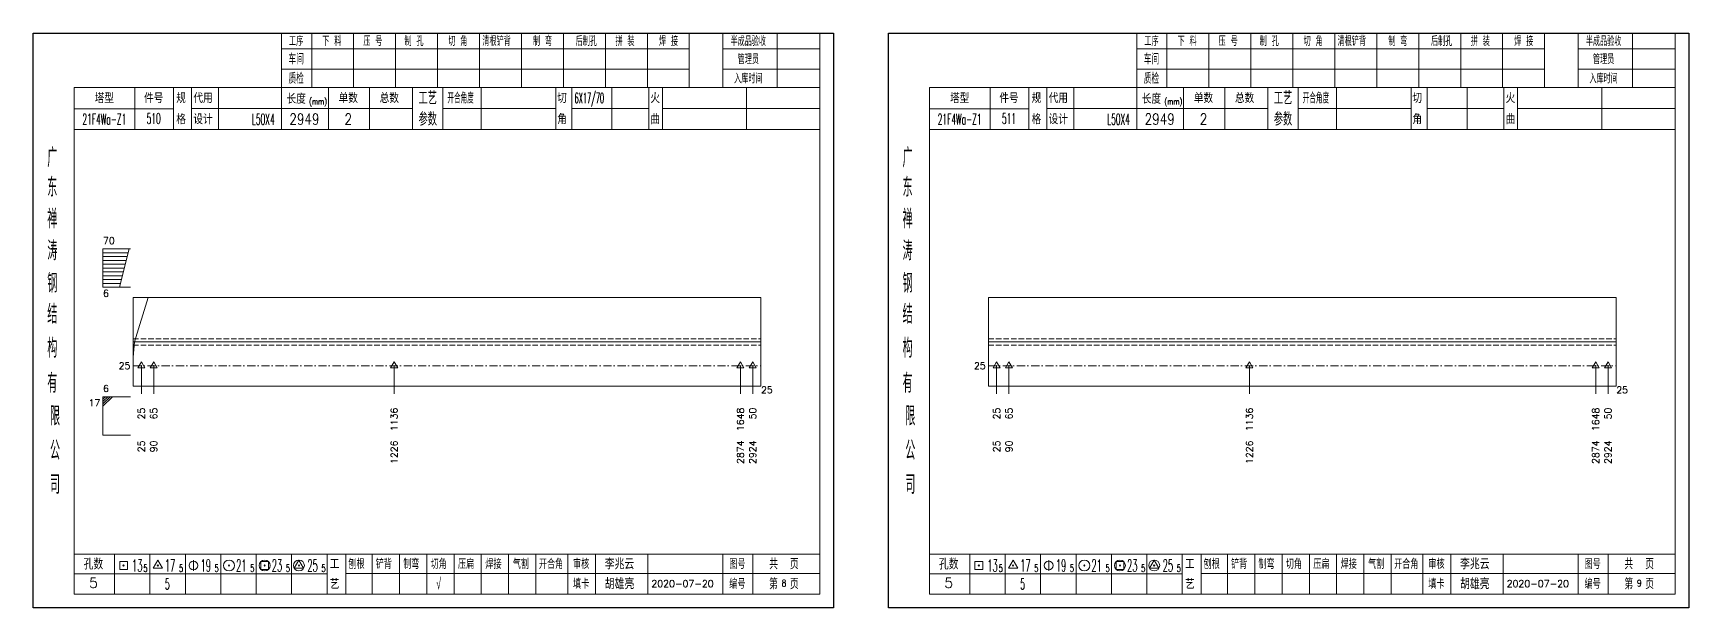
# Model space of a CAD drawing. Extents: x 1310 to 15542, y -76 to 8381.
# Drawn here: x 3701 to 4306, y 2954 to 3164 of the extents above; entities that cross this region are included whole.
import ezdxf
from ezdxf.enums import TextEntityAlignment as Align

# ---------------------------------------------------------------- set-up
doc = ezdxf.new("R2010")
doc.units = 0
doc.header["$MEASUREMENT"] = 0
doc.linetypes.add('一点画线', pattern=[5.2, 3, -1, 0.2, -1])
doc.linetypes.add('虚线', pattern=[2.75, 2, -0.75])
doc.layers.get('0').update_dxf_attribs({"linetype": 'CONTINUOUS', "lineweight": 25})
for name, color, linetype, lineweight in [('1', 7, 'CONTINUOUS', 25), ('4', 7, 'CONTINUOUS', 25), ('5', 7, 'CONTINUOUS', 25)]:
    doc.layers.add(name, color=color, linetype=linetype, lineweight=lineweight)
doc.styles.get("Standard").update_dxf_attribs({"font": 'simplex.shx', "width": 0.7, "height": 3, "bigfont": 'gbhzfs.shx'})

# ---------------------------------------------------------------- blocks, each defined once
blk = doc.blocks.new('孔17.5')
at = {"layer": '5', "color": 7, "linetype": 'Continuous', "lineweight": 13}
for p, q in [((0, 1), (-0.866, -0.5)), ((-0.1, -0.1), (0.1, 0.1)), ((0.1, -0.1), (-0.1, 0.1)), ((0.866, -0.5), (0, 1)), ((-0.866, -0.5), (0.866, -0.5))]:
    blk.add_line(p, q, dxfattribs=at)
blk = doc.blocks.new('CTJGK')
at = {"color": 6, "linetype": 'Continuous'}
for p, q in [((0, 209.97), (292.13, 209.97)), ((0, 0), (0, 209.97)), ((292.13, 209.97), (292.13, 0)), ((292.13, 0), (0, 0))]:
    blk.add_line(p, q, dxfattribs=at)

msp = doc.modelspace()

# ---------------------------------------------------------------- linework, layer by layer
at = {"color": 7, "linetype": 'Continuous', "lineweight": 13}
for p, q in [((3726.832, 3084.944), (3736.832, 3084.944)), ((3726.832, 3070.944), (3726.832, 3084.944)), ((3726.832, 3083.544), (3735.982, 3083.544)), ((3726.832, 3082.144), (3735.632, 3082.144)), ((3732.832, 3070.944), (3736.332, 3084.944)), ((3726.832, 3080.744), (3735.282, 3080.744)), ((3726.832, 3079.344), (3734.932, 3079.344)), ((3726.832, 3077.944), (3734.582, 3077.944)), ((3726.832, 3076.544), (3734.232, 3076.544)), ((3726.832, 3075.144), (3733.882, 3075.144)), ((3726.832, 3073.744), (3733.532, 3073.744)), ((3726.832, 3072.344), (3733.182, 3072.344)), ((3726.832, 3070.944), (3736.832, 3070.944)), ((3738.298, 3050.944), (3743.271, 3067.144)), ((3737.832, 3045.436), (3738.298, 3050.944)), ((3740.832, 3042.244), (3740.832, 3031.944)), ((3745.332, 3042.244), (3745.332, 3031.944)), ((3833.089, 3042.244), (3833.089, 3031.944)), ((3959.462, 3042.244), (3959.462, 3031.944)), ((3963.962, 3042.244), (3963.962, 3031.944)), ((4052.962, 3042.244), (4052.962, 3031.944)), ((4057.462, 3042.244), (4057.462, 3031.944)), ((4145.219, 3042.244), (4145.219, 3031.944)), ((4271.592, 3042.244), (4271.592, 3031.944)), ((4276.092, 3042.244), (4276.092, 3031.944)), ((3726.832, 3030.944), (3736.832, 3030.944)), ((3726.832, 3030.944), (3726.832, 3016.944)), ((3727.707, 3030.944), (3726.832, 3030.069)), ((3728.582, 3030.944), (3726.832, 3029.194)), ((3729.457, 3030.944), (3726.832, 3028.319)), ((3730.332, 3030.944), (3726.832, 3027.444)), ((3726.832, 3016.944), (3736.832, 3016.944))]:
    msp.add_line(p, q, dxfattribs=at)
at = {"color": 7, "linetype": 'Continuous', "lineweight": 18}
for p, q in [((3737.832, 3067.144), (3737.832, 3034.744)), ((3737.832, 3067.144), (3966.962, 3067.144)), ((3966.962, 3067.144), (3966.962, 3034.744)), ((4049.962, 3067.144), (4049.962, 3034.744)), ((4049.962, 3067.144), (4279.092, 3067.144)), ((4279.092, 3067.144), (4279.092, 3034.744)), ((3737.832, 3050.944), (3966.962, 3050.944)), ((4049.962, 3050.944), (4279.092, 3050.944))]:
    msp.add_line(p, q, dxfattribs=at)
at = {"color": 1, "linetype": '虚线', "lineweight": 18}
for p, q in [((3737.832, 3052.144), (3966.962, 3052.144)), ((4049.962, 3052.144), (4279.092, 3052.144)), ((3737.832, 3049.744), (3966.962, 3049.744)), ((4049.962, 3049.744), (4279.092, 3049.744))]:
    msp.add_line(p, q, dxfattribs=at)
at = {"color": 3, "linetype": '一点画线', "lineweight": 13}
for p, q in [((3737.832, 3042.244), (3966.962, 3042.244)), ((4049.962, 3042.244), (4279.092, 3042.244))]:
    msp.add_line(p, q, dxfattribs=at)
at = {"layer": '1', "color": 7, "linetype": 'Continuous', "lineweight": 18}
for p, q in [((3737.832, 3034.744), (3966.962, 3034.744)), ((4049.962, 3034.744), (4279.092, 3034.744))]:
    msp.add_line(p, q, dxfattribs=at)
at = {"layer": '4', "color": 1, "linetype": 'Continuous', "lineweight": 18}
for p, q in [((3701.332, 3163.771), (3701.332, 2953.801)), ((3993.462, 3163.771), (3701.332, 3163.771)), ((3791.962, 3163.771), (3791.962, 3143.931)), ((3802.992, 3163.771), (3802.992, 3143.911)), ((3818.302, 3163.771), (3818.302, 3143.911)), ((3833.622, 3163.771), (3833.622, 3143.911)), ((3848.932, 3163.771), (3848.932, 3143.911)), ((3864.242, 3163.771), (3864.242, 3143.911)), ((3879.552, 3163.771), (3879.552, 3143.911)), ((3894.872, 3163.771), (3894.872, 3143.911)), ((3910.182, 3163.771), (3910.182, 3143.911)), ((3925.492, 3163.771), (3925.492, 3143.911)), ((3940.802, 3163.771), (3940.802, 3143.931)), ((3940.802, 3163.771), (3940.802, 3143.911)), ((3953.082, 3163.771), (3953.082, 3143.911)), ((3972.832, 3163.771), (3972.832, 3143.911)), ((3988.412, 3163.771), (3988.412, 3143.911)), ((3993.462, 3133.971), (3993.462, 3163.771)), ((4013.462, 3163.771), (4013.462, 2953.801)), ((4305.592, 3163.771), (4013.462, 3163.771)), ((4104.092, 3163.771), (4104.092, 3143.931)), ((4115.122, 3163.771), (4115.122, 3143.911)), ((4130.432, 3163.771), (4130.432, 3143.911)), ((4145.752, 3163.771), (4145.752, 3143.911)), ((4161.062, 3163.771), (4161.062, 3143.911)), ((4176.372, 3163.771), (4176.372, 3143.911)), ((4191.682, 3163.771), (4191.682, 3143.911)), ((4207.002, 3163.771), (4207.002, 3143.911)), ((4222.312, 3163.771), (4222.312, 3143.911)), ((4237.622, 3163.771), (4237.622, 3143.911)), ((4252.932, 3163.771), (4252.932, 3143.931)), ((4252.932, 3163.771), (4252.932, 3143.911)), ((4265.212, 3163.771), (4265.212, 3143.911)), ((4284.962, 3163.771), (4284.962, 3143.911)), ((4300.542, 3163.771), (4300.542, 3143.911)), ((4305.592, 3133.971), (4305.592, 3163.771)), ((3940.802, 3158.041), (3791.962, 3158.041)), ((3988.412, 3158.041), (3953.082, 3158.041)), ((4252.932, 3158.041), (4104.092, 3158.041)), ((4300.542, 3158.041), (4265.212, 3158.041)), ((3940.802, 3150.561), (3791.962, 3150.561)), ((3988.412, 3150.561), (3953.082, 3150.561)), ((4252.932, 3150.561), (4104.092, 3150.561)), ((4300.542, 3150.561), (4265.212, 3150.561)), ((3716.342, 3143.911), (3716.342, 2958.851)), ((3988.412, 3143.911), (3716.342, 3143.911)), ((3738.462, 3143.921), (3738.462, 3128.501)), ((3752.612, 3128.501), (3752.612, 3143.911)), ((3759.112, 3128.501), (3759.112, 3143.911)), ((3768.982, 3143.911), (3768.982, 3128.501)), ((3791.962, 3143.931), (3791.962, 3128.501)), ((3809.082, 3143.911), (3809.082, 3128.501)), ((3824.132, 3143.911), (3824.132, 3128.501)), ((3839.832, 3143.911), (3839.832, 3128.501)), ((3850.892, 3143.911), (3850.892, 3128.501)), ((3864.842, 3143.911), (3864.842, 3128.501)), ((3892.142, 3143.911), (3892.142, 3128.501)), ((3897.902, 3143.911), (3897.902, 3128.501)), ((3912.522, 3143.911), (3912.522, 3128.501)), ((3925.982, 3143.911), (3925.982, 3128.501)), ((3930.972, 3143.911), (3930.972, 3128.501)), ((3961.712, 3143.911), (3961.712, 3128.501)), ((3988.412, 2958.851), (3988.412, 3143.911)), ((4028.472, 3143.911), (4028.472, 2958.851)), ((4300.542, 3143.911), (4028.472, 3143.911)), ((4050.592, 3143.921), (4050.592, 3128.501)), ((4064.742, 3128.501), (4064.742, 3143.911)), ((4071.242, 3128.501), (4071.242, 3143.911)), ((4081.112, 3143.911), (4081.112, 3128.501)), ((4104.092, 3143.931), (4104.092, 3128.501)), ((4121.212, 3143.911), (4121.212, 3128.501)), ((4136.262, 3143.911), (4136.262, 3128.501)), ((4151.962, 3143.911), (4151.962, 3128.501)), ((4163.022, 3143.911), (4163.022, 3128.501)), ((4176.972, 3143.911), (4176.972, 3128.501)), ((4204.272, 3143.911), (4204.272, 3128.501)), ((4210.032, 3143.911), (4210.032, 3128.501)), ((4224.652, 3143.911), (4224.652, 3128.501)), ((4238.112, 3143.911), (4238.112, 3128.501)), ((4243.102, 3143.911), (4243.102, 3128.501)), ((4273.842, 3143.911), (4273.842, 3128.501)), ((4300.542, 2958.851), (4300.542, 3143.911)), ((3752.612, 3136.151), (3716.342, 3136.151)), ((3839.832, 3136.201), (3759.112, 3136.201)), ((3850.892, 3136.201), (3892.142, 3136.201)), ((3897.902, 3136.201), (3925.982, 3136.201)), ((3930.972, 3136.201), (3988.592, 3136.201)), ((4064.742, 3136.151), (4028.472, 3136.151)), ((4151.962, 3136.201), (4071.242, 3136.201)), ((4163.022, 3136.201), (4204.272, 3136.201)), ((4210.032, 3136.201), (4238.112, 3136.201)), ((4243.102, 3136.201), (4300.722, 3136.201)), ((3993.462, 2953.801), (3993.462, 3133.971)), ((4305.592, 2953.801), (4305.592, 3133.971)), ((3988.592, 3128.501), (3716.342, 3128.501)), ((4300.722, 3128.501), (4028.472, 3128.501)), ((3716.342, 2973.381), (3988.412, 2973.381)), ((3731.032, 2973.381), (3731.032, 2958.851)), ((3743.962, 2958.851), (3743.962, 2973.381)), ((3756.892, 2973.381), (3756.892, 2958.851)), ((3769.812, 2958.851), (3769.812, 2973.381)), ((3782.742, 2973.381), (3782.742, 2958.851)), ((3795.672, 2958.851), (3795.672, 2973.381)), ((3808.592, 2958.851), (3808.592, 2973.381)), ((3815.462, 2958.851), (3815.462, 2973.381)), ((3825.122, 2958.851), (3825.122, 2973.381)), ((3835.062, 2958.851), (3835.062, 2973.381)), ((3845.002, 2958.851), (3845.002, 2973.381)), ((3854.952, 2958.851), (3854.952, 2973.381)), ((3864.892, 2958.851), (3864.892, 2973.381)), ((3874.832, 2958.851), (3874.832, 2973.381)), ((3884.782, 2958.851), (3884.782, 2973.381)), ((3896.422, 2958.851), (3896.422, 2973.381)), ((3906.572, 2958.851), (3906.572, 2973.381)), ((3925.632, 2958.851), (3925.632, 2973.381)), ((3953.012, 2958.851), (3953.012, 2973.381)), ((3963.972, 2958.851), (3963.972, 2973.381)), ((4028.472, 2973.381), (4300.542, 2973.381)), ((4043.162, 2973.381), (4043.162, 2958.851)), ((4056.092, 2958.851), (4056.092, 2973.381)), ((4069.022, 2973.381), (4069.022, 2958.851)), ((4081.942, 2958.851), (4081.942, 2973.381)), ((4094.872, 2973.381), (4094.872, 2958.851)), ((4107.802, 2958.851), (4107.802, 2973.381)), ((4120.722, 2958.851), (4120.722, 2973.381)), ((4127.592, 2958.851), (4127.592, 2973.381)), ((4137.252, 2958.851), (4137.252, 2973.381)), ((4147.192, 2958.851), (4147.192, 2973.381)), ((4157.132, 2958.851), (4157.132, 2973.381)), ((4167.082, 2958.851), (4167.082, 2973.381)), ((4177.022, 2958.851), (4177.022, 2973.381)), ((4186.962, 2958.851), (4186.962, 2973.381)), ((4196.912, 2958.851), (4196.912, 2973.381)), ((4208.552, 2958.851), (4208.552, 2973.381)), ((4218.702, 2958.851), (4218.702, 2973.381)), ((4237.762, 2958.851), (4237.762, 2973.381)), ((4265.142, 2958.851), (4265.142, 2973.381)), ((4276.102, 2958.851), (4276.102, 2973.381)), ((3808.592, 2966.251), (3716.342, 2966.251)), ((3815.422, 2966.411), (3988.412, 2966.411)), ((4120.722, 2966.251), (4028.472, 2966.251)), ((4127.552, 2966.411), (4300.542, 2966.411)), ((3716.342, 2958.851), (3988.412, 2958.851)), ((4028.472, 2958.851), (4300.542, 2958.851)), ((3701.332, 2953.801), (3993.462, 2953.801)), ((4013.462, 2953.801), (4305.592, 2953.801))]:
    msp.add_line(p, q, dxfattribs=at)
at = {"layer": '4', "color": 7, "linetype": 'Continuous', "lineweight": 13}
for p, q in [((3732.918, 2967.887), (3732.918, 2970.715)), ((3732.918, 2970.715), (3735.746, 2970.715)), ((3735.746, 2967.887), (3732.918, 2967.887)), ((3734.132, 2969.101), (3734.532, 2969.501)), ((3734.532, 2969.101), (3734.132, 2969.501)), ((3735.746, 2970.715), (3735.746, 2967.887)), ((3746.832, 2971.301), (3745.1, 2968.301)), ((3745.1, 2968.301), (3748.564, 2968.301)), ((3746.632, 2969.101), (3747.032, 2969.501)), ((3747.032, 2969.101), (3746.632, 2969.501)), ((3748.564, 2968.301), (3746.832, 2971.301)), ((3759.832, 2971.301), (3759.832, 2967.301)), ((3772.632, 2969.101), (3773.032, 2969.501)), ((3773.032, 2969.101), (3772.632, 2969.501)), ((3784.418, 2967.887), (3784.418, 2970.715)), ((3784.418, 2970.715), (3787.246, 2970.715)), ((3787.246, 2967.887), (3784.418, 2967.887)), ((3785.632, 2969.101), (3786.032, 2969.501)), ((3786.032, 2969.101), (3785.632, 2969.501)), ((3787.246, 2970.715), (3787.246, 2967.887)), ((3798.332, 2971.301), (3796.6, 2968.301)), ((3796.6, 2968.301), (3800.064, 2968.301)), ((3798.132, 2969.101), (3798.532, 2969.501)), ((3798.532, 2969.101), (3798.132, 2969.501)), ((3800.064, 2968.301), (3798.332, 2971.301)), ((4045.048, 2967.887), (4045.048, 2970.715)), ((4045.048, 2970.715), (4047.876, 2970.715)), ((4047.876, 2967.887), (4045.048, 2967.887)), ((4046.262, 2969.101), (4046.662, 2969.501)), ((4046.662, 2969.101), (4046.262, 2969.501)), ((4047.876, 2970.715), (4047.876, 2967.887)), ((4058.962, 2971.301), (4057.23, 2968.301)), ((4057.23, 2968.301), (4060.694, 2968.301)), ((4058.762, 2969.101), (4059.162, 2969.501)), ((4059.162, 2969.101), (4058.762, 2969.501)), ((4060.694, 2968.301), (4058.962, 2971.301)), ((4071.962, 2971.301), (4071.962, 2967.301)), ((4084.762, 2969.101), (4085.162, 2969.501)), ((4085.162, 2969.101), (4084.762, 2969.501)), ((4096.548, 2967.887), (4096.548, 2970.715)), ((4096.548, 2970.715), (4099.376, 2970.715)), ((4099.376, 2967.887), (4096.548, 2967.887)), ((4097.762, 2969.101), (4098.162, 2969.501)), ((4098.162, 2969.101), (4097.762, 2969.501)), ((4099.376, 2970.715), (4099.376, 2967.887)), ((4110.462, 2971.301), (4108.73, 2968.301)), ((4108.73, 2968.301), (4112.194, 2968.301)), ((4110.262, 2969.101), (4110.662, 2969.501)), ((4110.662, 2969.101), (4110.262, 2969.501)), ((4112.194, 2968.301), (4110.462, 2971.301))]:
    msp.add_line(p, q, dxfattribs=at)
for centre, radius in [((3759.832, 2969.301), 1.6), ((3772.832, 2969.301), 2), ((3785.832, 2969.301), 2), ((3798.332, 2969.301), 2), ((4071.962, 2969.301), 1.6), ((4084.962, 2969.301), 2), ((4097.962, 2969.301), 2), ((4110.462, 2969.301), 2)]:
    msp.add_circle(centre, radius, dxfattribs=at)

# ---------------------------------------------------------------- block references
at = {"color": 0, "linetype": 'Continuous'}
for p in [(3701.332, 2953.801), (4013.462, 2953.801)]:
    msp.add_blockref('CTJGK', p, dxfattribs=at)
at = {"layer": '1', "color": 8, "linetype": 'Continuous', "lineweight": 9, "xscale": 1.5, "yscale": 1.5, "zscale": 1.5}
for p in [(3740.832, 3042.244), (3745.332, 3042.244), (3833.089, 3042.244), (3959.462, 3042.244), (3963.962, 3042.244), (4052.962, 3042.244), (4057.462, 3042.244), (4145.219, 3042.244), (4271.592, 3042.244), (4276.092, 3042.244)]:
    msp.add_blockref('孔17.5', p, dxfattribs=at)

# ---------------------------------------------------------------- texts
at = {"color": 7, "linetype": 'Continuous', "lineweight": 13}
for s, p in [('70', (3726.832, 3085.944)), ('6', (3726.832, 3031.944))]:
    msp.add_text(s, height=2.5, dxfattribs=at).set_placement(p, align=Align.BOTTOM_LEFT)
msp.add_text('6', height=2.5, dxfattribs=at).set_placement((3726.832, 3069.944), align=Align.TOP_LEFT)
for p in [(3736.832, 3042.244), (4048.962, 3042.244)]:
    msp.add_text('25', height=2.5, dxfattribs=at).set_placement(p, align=Align.MIDDLE_RIGHT)
msp.add_text('17', height=2.5, dxfattribs=at).set_placement((3725.832, 3029.944), align=Align.TOP_RIGHT)
at = {"layer": '1', "color": 7, "linetype": 'Continuous', "lineweight": 13}
for p in [(3966.962, 3033.444), (4279.092, 3033.444)]:
    msp.add_text('25', height=2.5, dxfattribs=at).set_placement(p, align=Align.MIDDLE_LEFT)
at = {"layer": '1', "color": 8, "linetype": 'Continuous', "lineweight": 9}
for s, p in [('25', (3740.832, 3026.944)), ('65', (3745.332, 3026.944)), ('1136', (3833.089, 3026.944)), ('1648', (3959.462, 3026.944)), ('50', (3963.962, 3026.944)), ('25', (4052.962, 3026.944)), ('65', (4057.462, 3026.944)), ('1136', (4145.219, 3026.944)), ('1648', (4271.592, 3026.944)), ('50', (4276.092, 3026.944))]:
    msp.add_text(s, height=2.5, rotation=90, dxfattribs=at).set_placement(p, align=Align.MIDDLE_RIGHT)
at = {"layer": '1', "color": 7, "linetype": 'Continuous', "lineweight": 13}
for s, p in [('25', (3740.832, 3014.944)), ('90', (3745.332, 3014.944)), ('1226', (3833.089, 3014.944)), ('2874', (3959.462, 3014.944)), ('2924', (3963.962, 3014.944)), ('25', (4052.962, 3014.944)), ('90', (4057.462, 3014.944)), ('1226', (4145.219, 3014.944)), ('2874', (4271.592, 3014.944)), ('2924', (4276.092, 3014.944))]:
    msp.add_text(s, height=2.5, rotation=90, dxfattribs=at).set_placement(p, align=Align.MIDDLE_RIGHT)
at = {"layer": '4', "color": 1, "linetype": 'Continuous', "lineweight": 25}
for s, height, width, p in [('工序', 3.7, 0.7, (3797.332, 3160.901)), ('下 料', 3.7, 0.7, (3810.332, 3160.901)), ('压 号', 3.7, 0.7, (3825.332, 3160.901)), ('制 孔', 3.7, 0.7, (3840.332, 3160.901)), ('切 角', 3.7, 0.7, (3856.332, 3160.901)), ('清根铲背 ', 3.7, 0.7, (3871.332, 3160.901)), (' 制 弯', 3.7, 0.7, (3886.332, 3160.901)), (' 后制孔', 3.7, 0.7, (3902.332, 3160.901)), ('拼 装', 3.7, 0.7, (3917.332, 3160.901)), (' 焊 接', 3.7, 0.7, (3932.332, 3160.901)), ('半成品验收', 3.7, 0.7, (3962.332, 3160.901)), ('工序', 3.7, 0.7, (4109.462, 3160.901)), ('下 料', 3.7, 0.7, (4122.462, 3160.901)), ('压 号', 3.7, 0.7, (4137.462, 3160.901)), ('制 孔', 3.7, 0.7, (4152.462, 3160.901)), ('切 角', 3.7, 0.7, (4168.462, 3160.901)), ('清根铲背 ', 3.7, 0.7, (4183.462, 3160.901)), (' 制 弯', 3.7, 0.7, (4198.462, 3160.901)), (' 后制孔', 3.7, 0.7, (4214.462, 3160.901)), ('拼 装', 3.7, 0.7, (4229.462, 3160.901)), (' 焊 接', 3.7, 0.7, (4244.462, 3160.901)), ('半成品验收', 3.7, 0.7, (4274.462, 3160.901)), ('车间', 4, 0.7, (3797.332, 3154.301)), ('管理员', 3.7, 0.7, (3962.332, 3154.301)), ('车间', 4, 0.7, (4109.462, 3154.301)), ('管理员', 3.7, 0.7, (4274.462, 3154.301)), ('质检', 4, 0.7, (3797.332, 3147.241)), ('入库时间', 3.7, 0.7, (3962.332, 3147.241)), ('质检', 4, 0.7, (4109.462, 3147.241)), ('入库时间', 3.7, 0.7, (4274.462, 3147.241)), ('工艺', 4.8, 0.7, (3845.332, 3140.061)), ('开合角度', 4, 0.6, (3857.332, 3140.061)), ('6X17/70', 3.8, 0.4, (3904.332, 3140.061)), ('工艺', 4.8, 0.7, (4157.462, 3140.061)), ('开合角度', 4, 0.6, (4169.462, 3140.061)), ('(mm)', 2.24, 0.7, (3805.332, 3138.801)), ('(mm)', 2.24, 0.7, (4117.462, 3138.801)), ('21F4Wa-Z1', 4, 0.5, (3727.332, 3132.321)), ('510', 4, 0.5, (3745.332, 3132.571)), ('L50X4', 4, 0.5, (3785.332, 3132.301)), ('2949', 4, 0.8, (3800.332, 3132.351)), ('2', 4, 0.8, (3816.332, 3132.351)), ('参数', 4.8, 0.7, (3845.332, 3132.351)), ('21F4Wa-Z1', 4, 0.5, (4039.462, 3132.321)), ('511', 4, 0.5, (4057.462, 3132.571)), ('L50X4', 4, 0.5, (4097.462, 3132.301)), ('2949', 4, 0.8, (4112.462, 3132.351)), ('2', 4, 0.8, (4128.462, 3132.351)), ('参数', 4.8, 0.7, (4157.462, 3132.351)), ('广', 6.96, 0.7, (3708.332, 3118.271)), ('广', 6.96, 0.7, (4020.462, 3118.271)), ('东', 6.96, 0.7, (3708.332, 3107.481)), ('东', 6.96, 0.7, (4020.462, 3107.481)), ('禅', 6.96, 0.7, (3708.332, 3095.891)), ('禅', 6.96, 0.7, (4020.462, 3095.891)), ('涛', 6.96, 0.7, (3708.332, 3084.291)), ('涛', 6.96, 0.7, (4020.462, 3084.291)), ('钢', 6.96, 0.7, (3708.332, 3072.401)), ('钢', 6.96, 0.7, (4020.462, 3072.401)), ('结', 6.96, 0.7, (3708.332, 3061.091)), ('结', 6.96, 0.7, (4020.462, 3061.091)), ('构', 6.96, 0.7, (3708.332, 3048.711)), ('构', 6.96, 0.7, (4020.462, 3048.711)), ('有', 6.96, 0.7, (3708.332, 3035.901)), ('有', 6.96, 0.7, (4020.462, 3035.901)), ('限', 6.96, 0.7, (3709.332, 3023.901)), ('限', 6.96, 0.7, (4021.462, 3023.901)), ('公', 6.96, 0.7, (3709.332, 3011.361)), ('公', 6.96, 0.7, (4021.462, 3011.361)), ('司', 6.96, 0.7, (3709.332, 2998.881)), ('司', 6.96, 0.7, (4021.462, 2998.881)), ('13', 4.47, 0.5, (3739.332, 2969.301)), ('5', 2.68, 0.6, (3742.332, 2968.301)), ('17', 4.47, 0.5, (3751.332, 2969.301)), ('5', 2.68, 0.6, (3755.332, 2968.301)), ('19', 4.47, 0.5, (3764.332, 2969.301)), ('5', 2.68, 0.6, (3768.332, 2968.301)), ('21', 4.47, 0.5, (3777.332, 2969.301)), ('5', 2.68, 0.6, (3781.332, 2968.301)), ('23', 4.47, 0.5, (3790.332, 2969.301)), ('5', 2.68, 0.6, (3794.332, 2968.301)), ('25', 4.47, 0.5, (3803.332, 2969.301)), ('5', 2.68, 0.6, (3807.332, 2968.301)), ('刨根', 3.7, 0.8, (3819.332, 2969.901)), ('铲背', 3.7, 0.8, (3829.332, 2969.901)), ('制弯', 3.7, 0.8, (3839.332, 2969.901)), ('切角', 3.7, 0.8, (3849.332, 2969.901)), ('压扁', 3.7, 0.8, (3859.332, 2969.901)), ('焊接', 3.7, 0.8, (3869.332, 2969.901)), ('气割', 3.7, 0.8, (3879.332, 2969.901)), ('开合角', 3.7, 0.8, (3890.332, 2969.901)), ('审核', 3.7, 0.8, (3901.332, 2969.901)), ('图号', 3.7, 0.8, (3958.332, 2969.901)), ('共  页', 4, 0.8, (3975.332, 2969.901)), ('13', 4.47, 0.5, (4051.462, 2969.301)), ('5', 2.68, 0.6, (4054.462, 2968.301)), ('17', 4.47, 0.5, (4063.462, 2969.301)), ('5', 2.68, 0.6, (4067.462, 2968.301)), ('19', 4.47, 0.5, (4076.462, 2969.301)), ('5', 2.68, 0.6, (4080.462, 2968.301)), ('21', 4.47, 0.5, (4089.462, 2969.301)), ('5', 2.68, 0.6, (4093.462, 2968.301)), ('23', 4.47, 0.5, (4102.462, 2969.301)), ('5', 2.68, 0.6, (4106.462, 2968.301)), ('25', 4.47, 0.5, (4115.462, 2969.301)), ('5', 2.68, 0.6, (4119.462, 2968.301)), ('刨根', 3.7, 0.8, (4131.462, 2969.901)), ('铲背', 3.7, 0.8, (4141.462, 2969.901)), ('制弯', 3.7, 0.8, (4151.462, 2969.901)), ('切角', 3.7, 0.8, (4161.462, 2969.901)), ('压扁', 3.7, 0.8, (4171.462, 2969.901)), ('焊接', 3.7, 0.8, (4181.462, 2969.901)), ('气割', 3.7, 0.8, (4191.462, 2969.901)), ('开合角', 3.7, 0.8, (4202.462, 2969.901)), ('审核', 3.7, 0.8, (4213.462, 2969.901)), ('图号', 3.7, 0.8, (4270.462, 2969.901)), ('共  页', 4, 0.8, (4287.462, 2969.901)), ('5', 4, 0.5, (3750.332, 2962.551)), ('√', 4, 0.6, (3849.332, 2962.631)), ('填卡', 3.7, 0.8, (3901.332, 2962.631)), ('编号', 3.7, 0.8, (3958.332, 2962.631)), ('第  页', 4, 0.8, (3975.332, 2962.631)), ('5', 4, 0.5, (4062.462, 2962.551)), ('填卡', 3.7, 0.8, (4213.462, 2962.631)), ('编号', 3.7, 0.8, (4270.462, 2962.631)), ('第  页', 4, 0.8, (4287.462, 2962.631))]:
    msp.add_text(s, height=height, dxfattribs=dict(at, width=width)).set_placement(p, align=Align.MIDDLE_CENTER)
for s, height, p in [('塔型', 3.7, (3727.332, 3140.031)), ('件号', 3.7, (3745.332, 3140.031)), ('规', 3.7, (3755.332, 3140.061)), ('代用', 3.7, (3763.332, 3140.061)), ('单数', 3.7, (3816.332, 3140.061)), ('总数', 3.7, (3831.332, 3140.061)), ('火', 3.7, (3928.332, 3140.061)), ('塔型', 3.7, (4039.462, 3140.031)), ('件号', 3.7, (4057.462, 3140.031)), ('规', 3.7, (4067.462, 3140.061)), ('代用', 3.7, (4075.462, 3140.061)), ('单数', 3.7, (4128.462, 3140.061)), ('总数', 3.7, (4143.462, 3140.061)), ('火', 3.7, (4240.462, 3140.061)), ('长度', 3.7, (3797.332, 3139.801)), ('切', 3.7, (3894.332, 3140.061)), ('长度', 3.7, (4109.462, 3139.801)), ('切', 3.7, (4206.462, 3140.061)), ('格', 3.7, (3755.332, 3132.351)), ('设计', 3.7, (3763.332, 3132.351)), ('角', 3.7, (3894.332, 3132.351)), ('曲', 3.7, (3928.332, 3132.351)), ('格', 3.7, (4067.462, 3132.351)), ('设计', 3.7, (4075.462, 3132.351)), ('角', 3.7, (4206.462, 3132.351)), ('曲', 3.7, (4240.462, 3132.351)), ('孔数', 4, (3723.332, 2969.821)), ('工', 3.7, (3811.332, 2969.901)), ('李兆云', 4, (3915.332, 2969.901)), ('孔数', 4, (4035.462, 2969.821)), ('工', 3.7, (4123.462, 2969.901)), ('李兆云', 4, (4227.462, 2969.901)), ('5', 3.7, (3723.332, 2962.991)), ('艺', 3.7, (3811.332, 2962.551)), ('胡雄亮', 4, (3915.332, 2962.631)), ('2020-07-20', 2.5, (3938.332, 2962.631)), ('5', 3.7, (4035.462, 2962.991)), ('艺', 3.7, (4123.462, 2962.551)), ('胡雄亮', 4, (4227.462, 2962.631)), ('2020-07-20', 2.5, (4250.462, 2962.631))]:
    msp.add_text(s, height=height, dxfattribs=at).set_placement(p, align=Align.MIDDLE_CENTER)
at = {"layer": '4', "color": 6, "linetype": 'Continuous', "lineweight": 25, "width": 0.8}
for s, p in [('8', (3975.357, 2962.859)), ('9', (4287.487, 2962.859))]:
    msp.add_text(s, height=2.5, dxfattribs=at).set_placement(p, align=Align.MIDDLE_CENTER)

doc.saveas('drawing.dxf')
